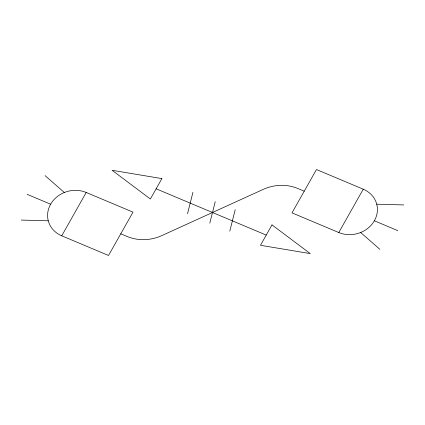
<?xml version="1.0" encoding="UTF-8"?>
<svg xmlns="http://www.w3.org/2000/svg" width="425" height="425" viewBox="0 0 425 425"><rect width="100%" height="100%" fill="white"/><g stroke="black" fill="none" stroke-linecap="round" stroke-linejoin="round"><path stroke-width="0.64" d="M187.521 213.775L192.934 192.302M209.812 223.146L215.231 201.673M229.787 231.157L235.2 209.679M61.742 235.801L86.217 192.467L133.004 212.139L108.529 255.473L61.742 235.801A26.568 23.609 -14.1 0 1 50.586 204.298A26.568 23.609 -14.1 0 1 86.217 192.467M338.783 232.533L363.258 189.199L316.471 169.527L291.996 212.861L338.783 232.533A26.568 23.609 -14.1 0 0 374.414 220.702A26.568 23.609 -14.1 0 0 363.258 189.199M376.741 204.202L403.75 204.935M21.25 220.065L48.259 220.798M304.236 191.197L297.904 188.535A39.854 35.413 -14.1 0 0 263.282 189.359L161.718 235.641A39.854 35.413 -14.1 0 1 127.096 236.465L120.764 233.803M374.367 220.788L397.853 230.663M156.134 188.801L266.231 235.089M27.147 194.337L50.633 204.212M360.655 232.502L379.913 249.353M45.087 175.647L64.345 192.498M161.893 178.606L150.376 198.996L112.094 170.287L161.893 178.606M271.989 224.894L260.472 245.289L310.271 253.608L271.989 224.894"/></g></svg>
